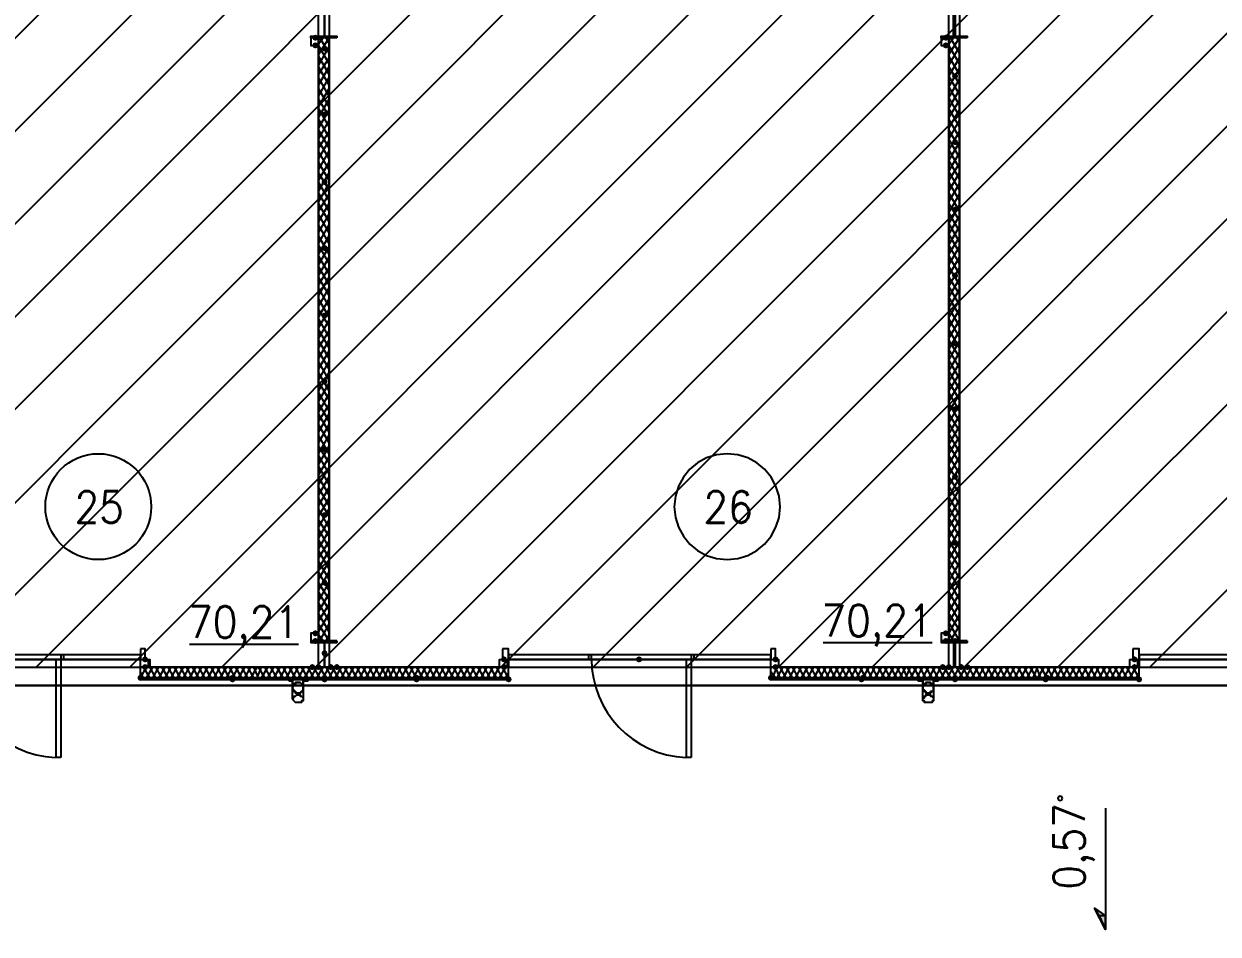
# Model space of a CAD drawing. Header units: millimetres. Extents: x 0 to 420, y 0 to 297.
# Drawn here: x 178.9 to 211.86, y 111.09 to 136.19 of the extents above; entities that cross this region are included whole.
import ezdxf

# ---------------------------------------------------------------- set-up
doc = ezdxf.new("R2010")
doc.units = ezdxf.units.MM
doc.layers.get('0').update_dxf_attribs({"linetype": 'CONTINUOUS'})
doc.styles.get("Standard").update_dxf_attribs({"font": 'STANDARD'})

msp = doc.modelspace()

# ---------------------------------------------------------------- hatches: boundary and pattern name
at = {"true_color": 0x000007}
for points in [[(187.028667, 135.805333), (187.003796, 135.745537), (186.944, 135.720667), (186.884204, 135.745537), (186.859333, 135.805333), (186.884204, 135.865129), (186.944, 135.89), (187.003796, 135.865129)], [(204.427667, 135.805333), (204.402796, 135.745537), (204.343, 135.720667), (204.283204, 135.745537), (204.258333, 135.805333), (204.283204, 135.865129), (204.343, 135.89), (204.402796, 135.865129)], [(187.028667, 135.593667), (187.003796, 135.533871), (186.944, 135.509), (186.884204, 135.533871), (186.859333, 135.593667), (186.884204, 135.653462), (186.944, 135.678333), (187.003796, 135.653463)], [(187.282667, 135.509), (187.257796, 135.449204), (187.198, 135.424333), (187.138204, 135.449204), (187.113333, 135.509), (187.138204, 135.568796), (187.198, 135.593667), (187.257796, 135.568796)], [(204.427667, 135.593667), (204.402796, 135.533871), (204.343, 135.509), (204.283204, 135.533871), (204.258333, 135.593667), (204.283204, 135.653462), (204.343, 135.678333), (204.402796, 135.653463)], [(204.681667, 134.747), (204.656796, 134.687204), (204.597, 134.662333), (204.537204, 134.687204), (204.512333, 134.747), (204.537204, 134.806796), (204.597, 134.831667), (204.656796, 134.806796)], [(187.282667, 133.688667), (187.257796, 133.628871), (187.198, 133.604), (187.138204, 133.628871), (187.113333, 133.688667), (187.138204, 133.748462), (187.198, 133.773333), (187.257796, 133.748463)], [(204.681667, 132.926667), (204.656796, 132.866871), (204.597, 132.842), (204.537204, 132.866871), (204.512333, 132.926667), (204.537204, 132.986462), (204.597, 133.011333), (204.656796, 132.986463)], [(187.282667, 131.826), (187.257796, 131.766204), (187.198, 131.741333), (187.138204, 131.766204), (187.113333, 131.826), (187.138204, 131.885796), (187.198, 131.910667), (187.257796, 131.885796)], [(204.681667, 131.064), (204.656796, 131.004204), (204.597, 130.979333), (204.537204, 131.004204), (204.512333, 131.064), (204.537204, 131.123796), (204.597, 131.148667), (204.656796, 131.123796)], [(187.282667, 130.005667), (187.257796, 129.945871), (187.198, 129.921), (187.138204, 129.945871), (187.113333, 130.005667), (187.138204, 130.065462), (187.198, 130.090333), (187.257796, 130.065463)], [(204.681667, 129.243667), (204.656796, 129.183871), (204.597, 129.159), (204.537204, 129.183871), (204.512333, 129.243667), (204.537204, 129.303462), (204.597, 129.328333), (204.656796, 129.303463)], [(187.282667, 128.143), (187.257796, 128.083204), (187.198, 128.058333), (187.138204, 128.083204), (187.113333, 128.143), (187.138204, 128.202796), (187.198, 128.227667), (187.257796, 128.202796)], [(204.681667, 127.381), (204.656796, 127.321204), (204.597, 127.296333), (204.537204, 127.321204), (204.512333, 127.381), (204.537204, 127.440796), (204.597, 127.465667), (204.656796, 127.440796)], [(187.282667, 126.322667), (187.257796, 126.262871), (187.198, 126.238), (187.138204, 126.262871), (187.113333, 126.322667), (187.138204, 126.382462), (187.198, 126.407333), (187.257796, 126.382463)], [(204.681667, 125.560667), (204.656796, 125.500871), (204.597, 125.476), (204.537204, 125.500871), (204.512333, 125.560667), (204.537204, 125.620462), (204.597, 125.645333), (204.656796, 125.620463)], [(187.282667, 124.46), (187.257796, 124.400204), (187.198, 124.375333), (187.138204, 124.400204), (187.113333, 124.46), (187.138204, 124.519796), (187.198, 124.544667), (187.257796, 124.519796)], [(204.681667, 123.698), (204.656796, 123.638204), (204.597, 123.613333), (204.537204, 123.638204), (204.512333, 123.698), (204.537204, 123.757796), (204.597, 123.782667), (204.656796, 123.757796)], [(187.282667, 122.639667), (187.257796, 122.579871), (187.198, 122.555), (187.138204, 122.579871), (187.113333, 122.639667), (187.138204, 122.699462), (187.198, 122.724333), (187.257796, 122.699463)], [(204.681667, 121.877667), (204.656796, 121.817871), (204.597, 121.793), (204.537204, 121.817871), (204.512333, 121.877667), (204.537204, 121.937462), (204.597, 121.962333), (204.656796, 121.937463)], [(187.282667, 120.777), (187.257796, 120.717204), (187.198, 120.692333), (187.138204, 120.717204), (187.113333, 120.777), (187.138204, 120.836796), (187.198, 120.861667), (187.257796, 120.836796)], [(187.028667, 119.38), (187.003796, 119.320204), (186.944, 119.295333), (186.884204, 119.320204), (186.859333, 119.38), (186.884204, 119.439796), (186.944, 119.464667), (187.003796, 119.439796)], [(204.427667, 119.38), (204.402796, 119.320204), (204.343, 119.295333), (204.283204, 119.320204), (204.258333, 119.38), (204.283204, 119.439796), (204.343, 119.464667), (204.402796, 119.439796)], [(187.028667, 119.168333), (187.003796, 119.108538), (186.944, 119.083667), (186.884204, 119.108538), (186.859333, 119.168333), (186.884204, 119.228129), (186.944, 119.253), (187.003796, 119.228129)], [(204.427667, 119.168333), (204.402796, 119.108538), (204.343, 119.083667), (204.283204, 119.108538), (204.258333, 119.168333), (204.283204, 119.228129), (204.343, 119.253), (204.402796, 119.228129)], [(204.681667, 119.168333), (204.656796, 119.108538), (204.597, 119.083667), (204.537204, 119.108538), (204.512333, 119.168333), (204.537204, 119.228129), (204.597, 119.253), (204.656796, 119.228129)], [(182.329667, 118.660333), (182.304796, 118.600538), (182.245, 118.575667), (182.185204, 118.600538), (182.160333, 118.660333), (182.185204, 118.720129), (182.245, 118.745), (182.304796, 118.720129)], [(187.282667, 118.829667), (187.257796, 118.769871), (187.198, 118.745), (187.138204, 118.769871), (187.113333, 118.829667), (187.138204, 118.889462), (187.198, 118.914333), (187.257796, 118.889463)], [(192.235667, 118.660333), (192.210796, 118.600538), (192.151, 118.575667), (192.091204, 118.600538), (192.066333, 118.660333), (192.091204, 118.720129), (192.151, 118.745), (192.210796, 118.720129)], [(195.961, 118.660333), (195.936129, 118.600538), (195.876333, 118.575667), (195.816538, 118.600538), (195.791667, 118.660333), (195.816537, 118.720129), (195.876333, 118.745), (195.936129, 118.720129)], [(195.961, 118.660333), (195.936129, 118.600538), (195.876333, 118.575667), (195.816538, 118.600538), (195.791667, 118.660333), (195.816537, 118.720129), (195.876333, 118.745), (195.936129, 118.720129)], [(199.728667, 118.660333), (199.703796, 118.600538), (199.644, 118.575667), (199.584204, 118.600538), (199.559333, 118.660333), (199.584204, 118.720129), (199.644, 118.745), (199.703796, 118.720129)], [(209.634667, 118.660333), (209.609796, 118.600538), (209.55, 118.575667), (209.490204, 118.600538), (209.465333, 118.660333), (209.490204, 118.720129), (209.55, 118.745), (209.609796, 118.720129)], [(182.329667, 118.448667), (182.304796, 118.388871), (182.245, 118.364), (182.185204, 118.388871), (182.160333, 118.448667), (182.185204, 118.508462), (182.245, 118.533333), (182.304796, 118.508463)], [(186.944, 118.448667), (186.919129, 118.388871), (186.859333, 118.364), (186.799538, 118.388871), (186.774667, 118.448667), (186.799537, 118.508462), (186.859333, 118.533333), (186.919129, 118.508463)], [(187.113333, 118.448667), (187.088462, 118.388871), (187.028667, 118.364), (186.968871, 118.388871), (186.944, 118.448667), (186.968871, 118.508462), (187.028667, 118.533333), (187.088462, 118.508463)], [(187.452, 118.448667), (187.427129, 118.388871), (187.367333, 118.364), (187.307538, 118.388871), (187.282667, 118.448667), (187.307537, 118.508462), (187.367333, 118.533333), (187.427129, 118.508463)], [(187.621333, 118.448667), (187.596462, 118.388871), (187.536667, 118.364), (187.476871, 118.388871), (187.452, 118.448667), (187.476871, 118.508462), (187.536667, 118.533333), (187.596462, 118.508463)], [(192.235667, 118.448667), (192.210796, 118.388871), (192.151, 118.364), (192.091204, 118.388871), (192.066333, 118.448667), (192.091204, 118.508462), (192.151, 118.533333), (192.210796, 118.508463)], [(199.728667, 118.448667), (199.703796, 118.388871), (199.644, 118.364), (199.584204, 118.388871), (199.559333, 118.448667), (199.584204, 118.508462), (199.644, 118.533333), (199.703796, 118.508463)], [(204.343, 118.448667), (204.318129, 118.388871), (204.258333, 118.364), (204.198537, 118.388871), (204.173667, 118.448667), (204.198537, 118.508462), (204.258333, 118.533333), (204.318129, 118.508463)], [(204.512333, 118.448667), (204.487462, 118.388871), (204.427667, 118.364), (204.367871, 118.388871), (204.343, 118.448667), (204.367871, 118.508462), (204.427667, 118.533333), (204.487462, 118.508463)], [(204.851, 118.448667), (204.826129, 118.388871), (204.766333, 118.364), (204.706538, 118.388871), (204.681667, 118.448667), (204.706537, 118.508462), (204.766333, 118.533333), (204.826129, 118.508463)], [(205.020333, 118.448667), (204.995462, 118.388871), (204.935667, 118.364), (204.875871, 118.388871), (204.851, 118.448667), (204.875871, 118.508462), (204.935667, 118.533333), (204.995462, 118.508463)], [(209.634667, 118.448667), (209.609796, 118.388871), (209.55, 118.364), (209.490204, 118.388871), (209.465333, 118.448667), (209.490204, 118.508462), (209.55, 118.533333), (209.609796, 118.508463)]]:
    msp.add_hatch(color=0, dxfattribs=at).paths.add_polyline_path(points, flags=0)
at = {"true_color": 0x0000fe}
for points in [[(182.202667, 118.152333), (182.177796, 118.092537), (182.118, 118.067667), (182.058204, 118.092537), (182.033333, 118.152333), (182.058204, 118.212129), (182.118, 118.237), (182.177796, 118.212129)], [(184.742667, 118.152333), (184.717796, 118.092537), (184.658, 118.067667), (184.598204, 118.092537), (184.573333, 118.152333), (184.598204, 118.212129), (184.658, 118.237), (184.717796, 118.212129)], [(184.742667, 118.11), (184.717796, 118.050204), (184.658, 118.025333), (184.598204, 118.050204), (184.573333, 118.11), (184.598204, 118.169796), (184.658, 118.194667), (184.717796, 118.169796)], [(187.282667, 118.152333), (187.257796, 118.092537), (187.198, 118.067667), (187.138204, 118.092537), (187.113333, 118.152333), (187.138204, 118.212129), (187.198, 118.237), (187.257796, 118.212129)], [(187.282667, 118.152333), (187.257796, 118.092537), (187.198, 118.067667), (187.138204, 118.092537), (187.113333, 118.152333), (187.138204, 118.212129), (187.198, 118.237), (187.257796, 118.212129)], [(187.282667, 118.11), (187.257796, 118.050204), (187.198, 118.025333), (187.138204, 118.050204), (187.113333, 118.11), (187.138204, 118.169796), (187.198, 118.194667), (187.257796, 118.169796)], [(187.282667, 118.11), (187.257796, 118.050204), (187.198, 118.025333), (187.138204, 118.050204), (187.113333, 118.11), (187.138204, 118.169796), (187.198, 118.194667), (187.257796, 118.169796)], [(189.822667, 118.152333), (189.797796, 118.092537), (189.738, 118.067667), (189.678204, 118.092537), (189.653333, 118.152333), (189.678204, 118.212129), (189.738, 118.237), (189.797796, 118.212129)], [(189.822667, 118.11), (189.797796, 118.050204), (189.738, 118.025333), (189.678204, 118.050204), (189.653333, 118.11), (189.678204, 118.169796), (189.738, 118.194667), (189.797796, 118.169796)], [(192.362667, 118.11), (192.337796, 118.050204), (192.278, 118.025333), (192.218204, 118.050204), (192.193333, 118.11), (192.218204, 118.169796), (192.278, 118.194667), (192.337796, 118.169796)], [(199.601667, 118.152333), (199.576796, 118.092537), (199.517, 118.067667), (199.457204, 118.092537), (199.432333, 118.152333), (199.457204, 118.212129), (199.517, 118.237), (199.576796, 118.212129)], [(202.099333, 118.11), (202.074462, 118.050204), (202.014667, 118.025333), (201.954871, 118.050204), (201.93, 118.11), (201.954871, 118.169796), (202.014667, 118.194667), (202.074462, 118.169796)], [(202.141667, 118.152333), (202.116796, 118.092537), (202.057, 118.067667), (201.997204, 118.092537), (201.972333, 118.152333), (201.997204, 118.212129), (202.057, 118.237), (202.116796, 118.212129)], [(204.681667, 118.152333), (204.656796, 118.092537), (204.597, 118.067667), (204.537204, 118.092537), (204.512333, 118.152333), (204.537204, 118.212129), (204.597, 118.237), (204.656796, 118.212129)], [(204.681667, 118.152333), (204.656796, 118.092537), (204.597, 118.067667), (204.537204, 118.092537), (204.512333, 118.152333), (204.537204, 118.212129), (204.597, 118.237), (204.656796, 118.212129)], [(204.681667, 118.11), (204.656796, 118.050204), (204.597, 118.025333), (204.537204, 118.050204), (204.512333, 118.11), (204.537204, 118.169796), (204.597, 118.194667), (204.656796, 118.169796)], [(204.681667, 118.11), (204.656796, 118.050204), (204.597, 118.025333), (204.537204, 118.050204), (204.512333, 118.11), (204.537204, 118.169796), (204.597, 118.194667), (204.656796, 118.169796)], [(207.179333, 118.11), (207.154462, 118.050204), (207.094667, 118.025333), (207.034871, 118.050204), (207.01, 118.11), (207.034871, 118.169796), (207.094667, 118.194667), (207.154462, 118.169796)], [(207.221667, 118.152333), (207.196796, 118.092537), (207.137, 118.067667), (207.077204, 118.092537), (207.052333, 118.152333), (207.077204, 118.212129), (207.137, 118.237), (207.196796, 118.212129)], [(209.761667, 118.11), (209.736796, 118.050204), (209.677, 118.025333), (209.617204, 118.050204), (209.592333, 118.11), (209.617204, 118.169796), (209.677, 118.194667), (209.736796, 118.169796)]]:
    msp.add_hatch(color=0, dxfattribs=at).paths.add_polyline_path(points, flags=0)
at = {"true_color": 0x000007}
h = msp.add_hatch(color=0, dxfattribs=at)
h.paths.add_polyline_path([(187.198, 118.152333), (182.118, 118.152333), (187.198, 118.11)], flags=0)
h.paths.add_polyline_path([(182.118, 118.152333), (187.198, 118.11), (182.118, 118.11)], flags=0)
h = msp.add_hatch(color=0, dxfattribs=at)
h.paths.add_polyline_path([(192.278, 118.152333), (187.198, 118.152333), (192.278, 118.11)], flags=0)
h.paths.add_polyline_path([(187.198, 118.152333), (192.278, 118.11), (187.198, 118.11)], flags=0)
h = msp.add_hatch(color=0, dxfattribs=at)
h.paths.add_polyline_path([(204.597, 118.152333), (199.517, 118.152333), (204.597, 118.11)], flags=0)
h.paths.add_polyline_path([(199.517, 118.152333), (204.597, 118.11), (199.517, 118.11)], flags=0)
h = msp.add_hatch(color=0, dxfattribs=at)
h.paths.add_polyline_path([(209.677, 118.152333), (204.597, 118.152333), (209.677, 118.11)], flags=0)
h.paths.add_polyline_path([(204.597, 118.152333), (209.677, 118.11), (204.597, 118.11)], flags=0)
h = msp.add_hatch(color=0, dxfattribs=at)
h.paths.add_polyline_path([(208.449333, 111.802333), (208.745667, 111.590667), (208.576333, 111.590667)], flags=0)
h.paths.add_polyline_path([(208.745667, 111.590667), (208.576333, 111.590667), (208.745667, 111.209667)], flags=0)

# ---------------------------------------------------------------- linework, layer by layer
at = {"color": 0, "true_color": 0x000007}
for points in [[(105.156, 117.940667), (390.990667, 117.940667), (390.990667, 235.627333), (105.156, 235.627333)], [(169.926, 118.448667), (187.028667, 118.448667), (187.028667, 152.908), (183.345667, 152.908), (170.18, 152.908), (169.926, 152.908)], [(187.325, 118.448667), (204.427667, 118.448667), (204.427667, 152.908), (200.744667, 152.908), (187.579, 152.908), (187.325, 152.908)], [(221.826667, 118.448667), (221.826667, 152.908), (218.143667, 152.908), (204.978, 152.908), (204.724, 152.908), (204.724, 118.448667)], [(187.536667, 135.805333), (186.817, 135.805333), (186.817, 135.847667), (187.198, 135.847667), (187.198, 136.525), (186.817, 136.525), (186.817, 136.567333), (187.536667, 136.567333), (187.536667, 136.525), (187.198, 136.525), (187.198, 135.847667), (187.536667, 135.847667)], [(204.935667, 135.805333), (204.216, 135.805333), (204.216, 135.847667), (204.554667, 135.847667), (204.554667, 136.525), (204.216, 136.525), (204.216, 136.567333), (204.935667, 136.567333), (204.935667, 136.525), (204.597, 136.525), (204.597, 135.847667), (204.935667, 135.847667)], [(187.028667, 135.805333), (186.817, 135.805333), (186.817, 135.593667), (187.028667, 135.593667), (187.028667, 135.805333), (186.817, 135.805333), (186.817, 135.593667), (187.028667, 135.593667)], [(187.028667, 135.805333), (187.028667, 119.168333), (187.325, 119.168333), (187.325, 135.805333)], [(204.427667, 135.805333), (204.216, 135.805333), (204.216, 135.593667), (204.427667, 135.593667), (204.427667, 135.805333), (204.216, 135.805333), (204.216, 135.593667), (204.427667, 135.593667)], [(204.427667, 135.805333), (204.427667, 119.168333), (204.724, 119.168333), (204.724, 135.805333)], [(187.028667, 119.38), (186.817, 119.38), (186.817, 119.168333), (187.028667, 119.168333), (187.028667, 119.38), (186.817, 119.38), (186.817, 119.168333), (187.028667, 119.168333)], [(204.427667, 119.38), (204.216, 119.38), (204.216, 119.168333), (204.427667, 119.168333), (204.427667, 119.38), (204.216, 119.38), (204.216, 119.168333), (204.427667, 119.168333)], [(187.536667, 119.168333), (186.817, 119.168333), (186.817, 119.126), (187.198, 119.126), (187.198, 118.448667), (186.817, 118.448667), (187.536667, 118.448667), (187.198, 118.448667), (187.198, 119.126), (187.536667, 119.126)], [(204.935667, 119.168333), (204.216, 119.168333), (204.216, 119.126), (204.554667, 119.126), (204.554667, 118.448667), (204.216, 118.448667), (204.935667, 118.448667), (204.597, 118.448667), (204.597, 119.126), (204.935667, 119.126)], [(174.879, 118.660333), (182.118, 118.660333), (182.118, 118.787333), (174.879, 118.787333)], [(179.916667, 115.951), (179.789667, 115.951), (179.789667, 118.660333), (179.916667, 118.660333)], [(179.916667, 118.660333), (180.001333, 118.660333), (180.001333, 118.787333), (179.916667, 118.787333)], [(182.118, 118.956667), (182.118, 118.660333), (182.245, 118.660333), (182.245, 118.956667)], [(182.118, 118.660333), (182.329667, 118.660333), (182.329667, 118.448667), (182.118, 118.448667), (182.118, 118.660333), (182.372, 118.660333), (182.372, 118.448667), (182.118, 118.448667)], [(192.024, 118.660333), (192.235667, 118.660333), (192.235667, 118.448667), (192.024, 118.448667), (192.024, 118.660333), (192.278, 118.660333), (192.278, 118.448667), (192.024, 118.448667)], [(192.108667, 118.956667), (192.108667, 118.660333), (192.278, 118.660333), (192.278, 118.956667)], [(192.278, 118.660333), (199.517, 118.660333), (199.517, 118.787333), (192.278, 118.787333)], [(194.479333, 118.660333), (194.564, 118.660333), (194.564, 118.787333), (194.479333, 118.787333)], [(197.315667, 115.951), (197.188667, 115.951), (197.188667, 118.660333), (197.315667, 118.660333)], [(197.315667, 118.660333), (197.400333, 118.660333), (197.400333, 118.787333), (197.315667, 118.787333)], [(199.517, 118.956667), (199.517, 118.660333), (199.644, 118.660333), (199.644, 118.956667)], [(199.517, 118.660333), (199.728667, 118.660333), (199.728667, 118.448667), (199.517, 118.448667), (199.517, 118.660333), (199.728667, 118.660333), (199.728667, 118.448667), (199.517, 118.448667)], [(209.423, 118.660333), (209.634667, 118.660333), (209.634667, 118.448667), (209.423, 118.448667), (209.423, 118.660333), (209.677, 118.660333), (209.677, 118.448667), (209.423, 118.448667)], [(209.507667, 118.956667), (209.507667, 118.660333), (209.677, 118.660333), (209.677, 118.956667)], [(209.677, 118.660333), (216.916, 118.660333), (216.916, 118.787333), (209.677, 118.787333)], [(187.198, 118.152333), (182.118, 118.152333), (187.198, 118.11)], [(182.118, 118.152333), (187.198, 118.11), (182.118, 118.11)], [(182.118, 118.11), (187.198, 118.11), (187.198, 118.152333), (182.118, 118.152333)], [(182.118, 118.11), (187.198, 118.11), (187.198, 118.152333), (182.118, 118.152333)], [(186.732333, 118.11), (186.732333, 118.067667), (186.605333, 118.067667), (186.605333, 117.856), (186.605333, 117.813667), (186.605333, 117.771333), (186.563, 117.771333), (186.520667, 117.729), (186.478333, 117.729), (186.436, 117.729), (186.393667, 117.729), (186.393667, 117.771333), (186.351333, 117.771333), (186.351333, 117.813667), (186.309, 117.813667), (186.309, 117.856), (186.309, 118.067667), (186.224333, 118.067667), (186.224333, 118.11), (186.309, 118.11), (186.309, 117.856), (186.351333, 117.813667), (186.351333, 117.771333), (186.393667, 117.771333), (186.393667, 117.729), (186.436, 117.729), (186.478333, 117.729), (186.520667, 117.729), (186.563, 117.771333), (186.605333, 117.813667), (186.605333, 117.856), (186.605333, 118.11), (186.732333, 118.11), (186.732333, 118.067667), (186.605333, 118.067667), (186.605333, 117.856), (186.605333, 117.813667), (186.605333, 117.771333), (186.563, 117.771333), (186.520667, 117.729), (186.478333, 117.729), (186.436, 117.729), (186.393667, 117.729), (186.393667, 117.771333), (186.351333, 117.771333), (186.351333, 117.813667), (186.309, 117.813667), (186.309, 117.856), (186.309, 118.067667), (186.224333, 118.067667), (186.224333, 118.11), (186.309, 118.11), (186.309, 117.856), (186.351333, 117.813667), (186.351333, 117.771333), (186.393667, 117.771333), (186.393667, 117.729), (186.436, 117.729), (186.478333, 117.729), (186.520667, 117.729), (186.563, 117.771333), (186.605333, 117.813667), (186.605333, 117.856), (186.605333, 118.11), (186.732333, 118.11), (186.605333, 118.11), (186.605333, 117.856), (186.605333, 117.813667), (186.563, 117.771333), (186.520667, 117.729), (186.478333, 117.729), (186.436, 117.729), (186.393667, 117.729), (186.393667, 117.771333), (186.351333, 117.771333), (186.351333, 117.813667), (186.309, 117.856), (186.309, 118.11), (186.224333, 118.11), (186.224333, 118.067667), (186.309, 118.067667), (186.309, 117.856), (186.309, 117.813667), (186.351333, 117.813667), (186.351333, 117.771333), (186.393667, 117.771333), (186.393667, 117.729), (186.436, 117.729), (186.478333, 117.729), (186.520667, 117.729), (186.563, 117.771333), (186.605333, 117.771333), (186.605333, 117.813667), (186.605333, 117.856), (186.605333, 118.067667), (186.732333, 118.067667)], [(186.605333, 117.856), (186.605333, 117.898333), (186.605333, 117.940667), (186.563, 117.983), (186.520667, 118.025333), (186.478333, 118.025333), (186.436, 118.025333), (186.393667, 118.025333), (186.393667, 117.983), (186.351333, 117.983), (186.351333, 117.940667), (186.309, 117.898333), (186.309, 117.856), (186.351333, 117.813667), (186.351333, 117.771333), (186.393667, 117.771333), (186.393667, 117.729), (186.436, 117.729), (186.478333, 117.729), (186.520667, 117.729), (186.563, 117.771333), (186.605333, 117.813667), (186.605333, 117.856), (186.605333, 117.813667), (186.563, 117.771333), (186.520667, 117.729), (186.478333, 117.729), (186.436, 117.729), (186.393667, 117.729), (186.393667, 117.771333), (186.351333, 117.771333), (186.351333, 117.813667), (186.309, 117.856), (186.309, 117.898333), (186.351333, 117.940667), (186.351333, 117.983), (186.393667, 117.983), (186.393667, 118.025333), (186.436, 118.025333), (186.478333, 118.025333), (186.520667, 118.025333), (186.563, 117.983), (186.605333, 117.940667), (186.605333, 117.898333)], [(186.309, 117.856), (186.309, 117.898333), (186.351333, 117.940667), (186.351333, 117.983), (186.393667, 117.983), (186.393667, 118.025333), (186.436, 118.025333), (186.478333, 118.025333), (186.520667, 118.025333), (186.563, 117.983), (186.605333, 117.940667), (186.605333, 117.898333), (186.605333, 117.856), (186.605333, 117.813667), (186.563, 117.771333), (186.520667, 117.729), (186.478333, 117.729), (186.436, 117.729), (186.393667, 117.729), (186.393667, 117.771333), (186.351333, 117.771333), (186.351333, 117.813667)], [(192.278, 118.152333), (187.198, 118.152333), (192.278, 118.11)], [(187.198, 118.152333), (192.278, 118.11), (187.198, 118.11)], [(192.278, 118.152333), (187.198, 118.152333), (187.198, 118.11), (192.278, 118.11)], [(192.278, 118.152333), (187.198, 118.152333), (187.198, 118.11), (192.278, 118.11)], [(204.597, 118.152333), (199.517, 118.152333), (204.597, 118.11)], [(199.517, 118.152333), (204.597, 118.11), (199.517, 118.11)], [(199.517, 118.11), (204.597, 118.11), (204.597, 118.152333), (199.517, 118.152333)], [(199.517, 118.11), (204.597, 118.11), (204.597, 118.152333), (199.517, 118.152333)], [(204.131333, 118.11), (204.131333, 118.067667), (204.004333, 118.067667), (204.004333, 117.856), (204.004333, 117.813667), (203.962, 117.771333), (203.919667, 117.729), (203.877333, 117.729), (203.835, 117.729), (203.792667, 117.729), (203.792667, 117.771333), (203.750333, 117.771333), (203.708, 117.813667), (203.708, 117.856), (203.708, 118.067667), (203.581, 118.067667), (203.581, 118.11), (203.708, 118.11), (203.708, 117.856), (203.708, 117.813667), (203.750333, 117.813667), (203.750333, 117.771333), (203.792667, 117.771333), (203.792667, 117.729), (203.835, 117.729), (203.877333, 117.729), (203.919667, 117.729), (203.919667, 117.771333), (203.962, 117.771333), (204.004333, 117.813667), (204.004333, 117.856), (204.004333, 118.11), (204.131333, 118.11), (204.131333, 118.067667), (204.004333, 118.067667), (204.004333, 117.856), (204.004333, 117.813667), (203.962, 117.771333), (203.919667, 117.729), (203.877333, 117.729), (203.835, 117.729), (203.792667, 117.729), (203.792667, 117.771333), (203.750333, 117.771333), (203.708, 117.813667), (203.708, 117.856), (203.708, 118.067667), (203.581, 118.067667), (203.581, 118.11), (203.708, 118.11), (203.708, 117.856), (203.708, 117.813667), (203.750333, 117.813667), (203.750333, 117.771333), (203.792667, 117.771333), (203.792667, 117.729), (203.835, 117.729), (203.877333, 117.729), (203.919667, 117.729), (203.919667, 117.771333), (203.962, 117.771333), (204.004333, 117.813667), (204.004333, 117.856), (204.004333, 118.11), (204.131333, 118.11), (204.004333, 118.11), (204.004333, 117.856), (204.004333, 117.813667), (203.962, 117.771333), (203.919667, 117.771333), (203.919667, 117.729), (203.877333, 117.729), (203.835, 117.729), (203.792667, 117.729), (203.792667, 117.771333), (203.750333, 117.771333), (203.750333, 117.813667), (203.708, 117.813667), (203.708, 117.856), (203.708, 118.11), (203.581, 118.11), (203.581, 118.067667), (203.708, 118.067667), (203.708, 117.856), (203.708, 117.813667), (203.750333, 117.771333), (203.792667, 117.771333), (203.792667, 117.729), (203.835, 117.729), (203.877333, 117.729), (203.919667, 117.729), (203.962, 117.771333), (204.004333, 117.813667), (204.004333, 117.856), (204.004333, 118.067667), (204.131333, 118.067667)], [(204.004333, 117.856), (204.004333, 117.898333), (204.004333, 117.940667), (203.962, 117.983), (203.919667, 117.983), (203.919667, 118.025333), (203.877333, 118.025333), (203.835, 118.025333), (203.792667, 118.025333), (203.792667, 117.983), (203.750333, 117.983), (203.750333, 117.940667), (203.708, 117.940667), (203.708, 117.898333), (203.708, 117.856), (203.708, 117.813667), (203.750333, 117.813667), (203.750333, 117.771333), (203.792667, 117.771333), (203.792667, 117.729), (203.835, 117.729), (203.877333, 117.729), (203.919667, 117.729), (203.919667, 117.771333), (203.962, 117.771333), (204.004333, 117.813667), (204.004333, 117.856), (204.004333, 117.813667), (203.962, 117.771333), (203.919667, 117.771333), (203.919667, 117.729), (203.877333, 117.729), (203.835, 117.729), (203.792667, 117.729), (203.792667, 117.771333), (203.750333, 117.771333), (203.750333, 117.813667), (203.708, 117.813667), (203.708, 117.856), (203.708, 117.898333), (203.708, 117.940667), (203.750333, 117.940667), (203.750333, 117.983), (203.792667, 117.983), (203.792667, 118.025333), (203.835, 118.025333), (203.877333, 118.025333), (203.919667, 118.025333), (203.919667, 117.983), (203.962, 117.983), (204.004333, 117.940667), (204.004333, 117.898333)], [(203.708, 117.856), (203.708, 117.898333), (203.708, 117.940667), (203.750333, 117.940667), (203.750333, 117.983), (203.792667, 117.983), (203.792667, 118.025333), (203.835, 118.025333), (203.877333, 118.025333), (203.919667, 118.025333), (203.919667, 117.983), (203.962, 117.983), (204.004333, 117.940667), (204.004333, 117.898333), (204.004333, 117.856), (204.004333, 117.813667), (203.962, 117.771333), (203.919667, 117.771333), (203.919667, 117.729), (203.877333, 117.729), (203.835, 117.729), (203.792667, 117.729), (203.792667, 117.771333), (203.750333, 117.771333), (203.750333, 117.813667), (203.708, 117.813667)], [(209.677, 118.152333), (204.597, 118.152333), (209.677, 118.11)], [(204.597, 118.152333), (209.677, 118.11), (204.597, 118.11)], [(209.677, 118.152333), (204.597, 118.152333), (204.597, 118.11), (209.677, 118.11)], [(209.677, 118.152333), (204.597, 118.152333), (204.597, 118.11), (209.677, 118.11)], [(117.263333, 109.304667), (378.883333, 109.304667), (378.883333, 117.940667), (117.263333, 117.940667)], [(186.605333, 117.559667), (186.605333, 117.517333), (186.563, 117.517333), (186.563, 117.475), (186.520667, 117.475), (186.478333, 117.475), (186.436, 117.475), (186.393667, 117.475), (186.351333, 117.517333), (186.309, 117.559667), (186.309, 117.602), (186.351333, 117.602), (186.351333, 117.644333), (186.393667, 117.644333), (186.436, 117.686667), (186.478333, 117.686667), (186.520667, 117.686667), (186.520667, 117.644333), (186.563, 117.644333), (186.605333, 117.602)], [(204.004333, 117.559667), (204.004333, 117.517333), (203.962, 117.517333), (203.962, 117.475), (203.919667, 117.475), (203.877333, 117.475), (203.835, 117.475), (203.792667, 117.475), (203.750333, 117.475), (203.750333, 117.517333), (203.708, 117.517333), (203.708, 117.559667), (203.708, 117.602), (203.750333, 117.602), (203.750333, 117.644333), (203.792667, 117.644333), (203.792667, 117.686667), (203.835, 117.686667), (203.877333, 117.686667), (203.919667, 117.686667), (203.919667, 117.644333), (203.962, 117.644333), (204.004333, 117.602)], [(207.560333, 114.829167), (207.541728, 114.874061), (207.496833, 114.892667), (207.451939, 114.874061), (207.433333, 114.829167), (207.451939, 114.784272), (207.496833, 114.765667), (207.541728, 114.784272)], [(208.449333, 111.802333), (208.745667, 111.590667), (208.576333, 111.590667)], [(208.745667, 111.590667), (208.576333, 111.590667), (208.745667, 111.209667)]]:
    msp.add_lwpolyline(points, close=True, dxfattribs=at)
at = {"color": 0, "true_color": 0x000001}
for points in [[(161.290001, 118.448666), (207.264001, 164.380333)], [(163.872334, 118.448666), (209.804001, 164.380333)], [(166.412334, 118.448666), (212.386334, 164.380333)], [(168.994668, 118.448666), (214.926334, 164.380333)], [(171.534668, 118.448666), (217.508667, 164.380333)], [(174.117001, 118.448666), (220.048667, 164.380333)], [(176.657001, 118.448666), (222.631001, 164.380333)], [(179.239334, 118.448666), (225.171001, 164.380333)], [(181.821668, 118.448666), (227.753334, 164.380333)], [(184.361668, 118.448666), (230.293334, 164.380333)], [(186.944001, 118.448666), (232.875667, 164.380333)], [(189.484001, 118.448666), (235.415667, 164.380333)], [(192.066334, 118.448666), (237.998001, 164.380333)], [(194.606334, 118.448666), (239.733667, 163.533666)], [(197.188668, 118.448666), (239.733667, 160.993666)], [(199.728668, 118.448666), (239.733667, 158.411333)], [(202.311001, 118.448666), (239.733667, 155.871333)], [(204.851001, 118.448666), (239.733667, 153.288999)], [(207.433334, 118.448666), (239.733667, 150.748999)], [(209.973334, 118.448666), (239.733667, 148.166666)]]:
    msp.add_lwpolyline(points, dxfattribs=at)
at = {"color": 0, "true_color": 0x000007}
for points in [[(187.198, 135.805333), (187.198, 136.567333)], [(204.597, 135.805333), (204.597, 136.567333)], [(186.859333, 135.805333), (186.859333, 135.847667)], [(187.028667, 135.805333), (187.028667, 135.847667)], [(187.028667, 135.636), (187.155667, 135.805333)], [(187.028667, 135.339667), (187.325, 135.805333)], [(187.325, 135.382), (187.071, 135.805333)], [(187.325, 135.636), (187.240333, 135.805333)], [(187.367333, 135.805333), (187.367333, 135.847667)], [(187.536667, 135.805333), (187.536667, 135.847667)], [(204.258333, 135.805333), (204.258333, 135.847667)], [(204.427667, 135.805333), (204.427667, 135.847667)], [(204.427667, 135.636), (204.554667, 135.805333)], [(204.427667, 135.339667), (204.724, 135.805333)], [(204.724, 135.382), (204.47, 135.805333)], [(204.724, 135.678333), (204.639333, 135.805333)], [(204.766333, 135.805333), (204.766333, 135.847667)], [(204.935667, 135.805333), (204.935667, 135.847667)], [(187.325, 135.085667), (187.028667, 135.593667)], [(187.028667, 135.043333), (187.325, 135.551333)], [(204.724, 135.085667), (204.427667, 135.593667)], [(204.427667, 135.043333), (204.724, 135.551333)], [(187.325, 134.789333), (187.028667, 135.297333)], [(187.028667, 134.789333), (187.325, 135.255)], [(204.724, 134.789333), (204.427667, 135.297333)], [(204.427667, 134.747), (204.724, 135.255)], [(187.028667, 134.493), (187.325, 135.001)], [(187.325, 134.493), (187.028667, 135.001)], [(204.724, 134.535333), (204.427667, 135.001)], [(204.427667, 134.450667), (204.724, 134.958667)], [(187.028667, 134.196667), (187.325, 134.704667)], [(187.325, 134.196667), (187.028667, 134.704667)], [(204.724, 134.239), (204.427667, 134.747)], [(204.427667, 134.154333), (204.724, 134.662333)], [(187.028667, 133.900333), (187.325, 134.408333)], [(187.325, 133.900333), (187.028667, 134.408333)], [(204.724, 133.942667), (204.427667, 134.450667)], [(204.427667, 133.858), (204.724, 134.366)], [(204.724, 133.646333), (204.427667, 134.154333)], [(187.028667, 133.604), (187.325, 134.112)], [(187.325, 133.646333), (187.028667, 134.112)], [(187.325, 133.35), (187.028667, 133.858)], [(187.028667, 133.307667), (187.325, 133.815667)], [(204.427667, 133.604), (204.724, 134.069667)], [(204.724, 133.35), (204.427667, 133.858)], [(204.427667, 133.307667), (204.724, 133.815667)], [(187.325, 133.053667), (187.028667, 133.561667)], [(187.028667, 133.011333), (187.325, 133.519333)], [(204.724, 133.053667), (204.427667, 133.561667)], [(204.427667, 133.011333), (204.724, 133.519333)], [(187.325, 132.757333), (187.028667, 133.265333)], [(187.028667, 132.757333), (187.325, 133.223)], [(204.724, 132.757333), (204.427667, 133.265333)], [(204.427667, 132.715), (204.724, 133.223)], [(187.028667, 132.461), (187.325, 132.969)], [(187.325, 132.461), (187.028667, 132.969)], [(204.724, 132.503333), (204.427667, 133.011333)], [(204.427667, 132.418667), (204.724, 132.926667)], [(187.028667, 132.164667), (187.325, 132.672667)], [(187.325, 132.164667), (187.028667, 132.672667)], [(204.724, 132.207), (204.427667, 132.715)], [(204.427667, 132.122333), (204.724, 132.630333)], [(187.028667, 131.868333), (187.325, 132.376333)], [(187.325, 131.868333), (187.028667, 132.376333)], [(204.724, 131.910667), (204.427667, 132.418667)], [(204.427667, 131.868333), (204.724, 132.334)], [(187.028667, 131.572), (187.325, 132.08)], [(187.325, 131.614333), (187.028667, 132.08)], [(187.325, 131.318), (187.028667, 131.826)], [(204.724, 131.614333), (204.427667, 132.122333)], [(204.427667, 131.572), (204.724, 132.08)], [(204.724, 131.318), (204.427667, 131.826)], [(187.028667, 131.275667), (187.325, 131.783667)], [(187.325, 131.021667), (187.028667, 131.529667)], [(204.427667, 131.275667), (204.724, 131.783667)], [(204.724, 131.021667), (204.427667, 131.529667)], [(187.028667, 131.021667), (187.325, 131.487333)], [(187.028667, 130.725333), (187.325, 131.233333)], [(187.325, 130.725333), (187.028667, 131.233333)], [(204.427667, 130.979333), (204.724, 131.487333)], [(204.724, 130.767667), (204.427667, 131.233333)], [(204.427667, 130.683), (204.724, 131.191)], [(187.028667, 130.429), (187.325, 130.937)], [(187.325, 130.429), (187.028667, 130.937)], [(204.724, 130.471333), (204.427667, 130.979333)], [(204.427667, 130.386667), (204.724, 130.894667)], [(187.028667, 130.132667), (187.325, 130.640667)], [(187.325, 130.132667), (187.028667, 130.640667)], [(204.724, 130.175), (204.427667, 130.683)], [(204.427667, 130.090333), (204.724, 130.598333)], [(187.028667, 129.836333), (187.325, 130.344333)], [(187.325, 129.836333), (187.028667, 130.344333)], [(204.724, 129.878667), (204.427667, 130.386667)], [(204.427667, 129.836333), (204.724, 130.302)], [(187.325, 129.582333), (187.028667, 130.090333)], [(187.028667, 129.54), (187.325, 130.048)], [(204.724, 129.582333), (204.427667, 130.090333)], [(204.427667, 129.54), (204.724, 130.048)], [(187.325, 129.286), (187.028667, 129.794)], [(187.028667, 129.243667), (187.325, 129.751667)], [(204.724, 129.286), (204.427667, 129.794)], [(204.427667, 129.243667), (204.724, 129.751667)], [(187.325, 128.989667), (187.028667, 129.497667)], [(187.028667, 128.989667), (187.325, 129.455333)], [(187.028667, 128.693333), (187.325, 129.201333)], [(187.325, 128.693333), (187.028667, 129.201333)], [(204.724, 128.989667), (204.427667, 129.497667)], [(204.427667, 128.947333), (204.724, 129.455333)], [(204.724, 128.735667), (204.427667, 129.201333)], [(187.028667, 128.397), (187.325, 128.905)], [(187.325, 128.397), (187.028667, 128.905)], [(204.427667, 128.651), (204.724, 129.159)], [(204.724, 128.439333), (204.427667, 128.947333)], [(204.427667, 128.354667), (204.724, 128.862667)], [(187.028667, 128.100667), (187.325, 128.608667)], [(187.325, 128.100667), (187.028667, 128.608667)], [(204.724, 128.143), (204.427667, 128.651)], [(204.427667, 128.100667), (204.724, 128.566333)], [(187.028667, 127.804333), (187.325, 128.312333)], [(187.325, 127.846667), (187.028667, 128.312333)], [(204.724, 127.846667), (204.427667, 128.354667)], [(204.427667, 127.804333), (204.724, 128.312333)], [(187.325, 127.550333), (187.028667, 128.058333)], [(187.028667, 127.508), (187.325, 128.016)], [(204.724, 127.550333), (204.427667, 128.058333)], [(204.427667, 127.508), (204.724, 128.016)], [(187.325, 127.254), (187.028667, 127.762)], [(187.028667, 127.254), (187.325, 127.719667)], [(204.724, 127.254), (204.427667, 127.762)], [(204.427667, 127.211667), (204.724, 127.719667)], [(187.028667, 126.957667), (187.325, 127.465667)], [(187.325, 126.957667), (187.028667, 127.465667)], [(204.724, 127), (204.427667, 127.465667)], [(204.427667, 126.915333), (204.724, 127.423333)], [(187.028667, 126.661333), (187.325, 127.169333)], [(187.325, 126.661333), (187.028667, 127.169333)], [(204.724, 126.703667), (204.427667, 127.211667)], [(204.427667, 126.619), (204.724, 127.127)], [(204.724, 126.407333), (204.427667, 126.915333)], [(187.028667, 126.365), (187.325, 126.873)], [(187.325, 126.365), (187.028667, 126.873)], [(187.028667, 126.068667), (187.325, 126.576667)], [(187.325, 126.068667), (187.028667, 126.576667)], [(204.427667, 126.322667), (204.724, 126.830667)], [(204.724, 126.111), (204.427667, 126.619)], [(187.325, 125.814667), (187.028667, 126.322667)], [(187.028667, 125.772333), (187.325, 126.280333)], [(204.427667, 126.068667), (204.724, 126.534333)], [(204.724, 125.814667), (204.427667, 126.322667)], [(204.427667, 125.772333), (204.724, 126.280333)], [(187.325, 125.518333), (187.028667, 126.026333)], [(187.028667, 125.476), (187.325, 125.984)], [(204.724, 125.518333), (204.427667, 126.026333)], [(204.427667, 125.476), (204.724, 125.984)], [(187.325, 125.222), (187.028667, 125.73)], [(187.028667, 125.222), (187.325, 125.687667)], [(204.724, 125.222), (204.427667, 125.73)], [(204.427667, 125.179667), (204.724, 125.687667)], [(187.028667, 124.925667), (187.325, 125.433667)], [(187.325, 124.925667), (187.028667, 125.433667)], [(204.724, 124.968), (204.427667, 125.433667)], [(204.427667, 124.883333), (204.724, 125.391333)], [(187.028667, 124.629333), (187.325, 125.137333)], [(187.325, 124.629333), (187.028667, 125.137333)], [(204.724, 124.671667), (204.427667, 125.179667)], [(204.427667, 124.587), (204.724, 125.095)], [(187.028667, 124.333), (187.325, 124.841)], [(187.325, 124.333), (187.028667, 124.841)], [(204.724, 124.375333), (204.427667, 124.883333)], [(204.427667, 124.333), (204.724, 124.798667)], [(204.724, 124.079), (204.427667, 124.587)], [(187.028667, 124.036667), (187.325, 124.544667)], [(187.325, 124.079), (187.028667, 124.544667)], [(187.325, 123.782667), (187.028667, 124.290667)], [(187.028667, 123.740333), (187.325, 124.248333)], [(199.771, 122.8725), (199.741328, 123.166844), (199.656228, 123.440996), (199.521572, 123.689083), (199.343232, 123.905232), (199.127083, 124.083572), (198.878996, 124.218228), (198.604844, 124.303328), (198.3105, 124.333), (198.016156, 124.303328), (197.742004, 124.218228), (197.493917, 124.083572), (197.277768, 123.905232), (197.099428, 123.689083), (196.964772, 123.440996), (196.879672, 123.166844), (196.85, 122.8725)], [(204.427667, 124.036667), (204.724, 124.544667)], [(204.724, 123.782667), (204.427667, 124.290667)], [(204.427667, 123.740333), (204.724, 124.248333)], [(187.325, 123.486333), (187.028667, 123.994333)], [(187.028667, 123.486333), (187.325, 123.952)], [(204.724, 123.486333), (204.427667, 123.994333)], [(204.427667, 123.444), (204.724, 123.952)], [(187.028667, 123.19), (187.325, 123.698)], [(187.325, 123.19), (187.028667, 123.698)], [(204.724, 123.232333), (204.427667, 123.698)], [(204.427667, 123.147667), (204.724, 123.655667)], [(187.028667, 122.893667), (187.325, 123.401667)], [(187.325, 122.893667), (187.028667, 123.401667)], [(204.724, 122.936), (204.427667, 123.444)], [(204.427667, 122.851333), (204.724, 123.359333)], [(187.028667, 122.597333), (187.325, 123.105333)], [(187.325, 122.597333), (187.028667, 123.105333)], [(204.724, 122.639667), (204.427667, 123.147667)], [(204.427667, 122.555), (204.724, 123.063)], [(187.028667, 122.301), (187.325, 122.809)], [(187.325, 122.301), (187.028667, 122.809)], [(196.85, 122.8725), (196.879672, 122.578156), (196.964772, 122.304004), (197.099428, 122.055917), (197.277768, 121.839768), (197.493917, 121.661428), (197.742004, 121.526772), (198.016156, 121.441672), (198.3105, 121.412), (198.604844, 121.441672), (198.878996, 121.526772), (199.127083, 121.661428), (199.343232, 121.839768), (199.521572, 122.055917), (199.656228, 122.304004), (199.741328, 122.578156), (199.771, 122.8725)], [(204.724, 122.343333), (204.427667, 122.851333)], [(204.427667, 122.301), (204.724, 122.766667)], [(187.028667, 122.004667), (187.325, 122.512667)], [(187.325, 122.047), (187.028667, 122.512667)], [(204.724, 122.047), (204.427667, 122.555)], [(204.427667, 122.004667), (204.724, 122.512667)], [(187.325, 121.750667), (187.028667, 122.258667)], [(187.028667, 121.708333), (187.325, 122.216333)], [(187.325, 121.454333), (187.028667, 121.962333)], [(204.724, 121.750667), (204.427667, 122.258667)], [(204.427667, 121.708333), (204.724, 122.216333)], [(204.724, 121.454333), (204.427667, 121.962333)], [(187.028667, 121.454333), (187.325, 121.92)], [(187.028667, 121.158), (187.325, 121.666)], [(187.325, 121.158), (187.028667, 121.666)], [(204.427667, 121.412), (204.724, 121.92)], [(204.724, 121.200333), (204.427667, 121.666)], [(204.427667, 121.115667), (204.724, 121.623667)], [(187.028667, 120.861667), (187.325, 121.369667)], [(187.325, 120.861667), (187.028667, 121.369667)], [(204.724, 120.904), (204.427667, 121.412)], [(204.427667, 120.819333), (204.724, 121.327333)], [(187.028667, 120.565333), (187.325, 121.073333)], [(187.325, 120.565333), (187.028667, 121.073333)], [(204.724, 120.607667), (204.427667, 121.115667)], [(204.427667, 120.565333), (204.724, 121.031)], [(187.028667, 120.269), (187.325, 120.777)], [(187.325, 120.311333), (187.028667, 120.777)], [(204.724, 120.311333), (204.427667, 120.819333)], [(204.427667, 120.269), (204.724, 120.777)], [(187.325, 120.015), (187.028667, 120.523)], [(187.028667, 119.972667), (187.325, 120.480667)], [(204.724, 120.015), (204.427667, 120.523)], [(204.427667, 119.972667), (204.724, 120.480667)], [(187.325, 119.718667), (187.028667, 120.226667)], [(187.028667, 119.718667), (187.325, 120.184333)], [(204.724, 119.718667), (204.427667, 120.226667)], [(204.427667, 119.676333), (204.724, 120.184333)], [(187.028667, 119.422333), (187.325, 119.930333)], [(187.325, 119.422333), (187.028667, 119.930333)], [(187.325, 119.168333), (187.028667, 119.634)], [(187.071, 119.168333), (187.325, 119.634)], [(204.724, 119.464667), (204.427667, 119.930333)], [(204.427667, 119.38), (204.724, 119.888)], [(204.724, 119.168333), (204.427667, 119.676333)], [(187.155667, 119.168333), (187.028667, 119.337667)], [(187.240333, 119.168333), (187.325, 119.337667)], [(204.554667, 119.168333), (204.427667, 119.38)], [(204.47, 119.168333), (204.724, 119.591667)], [(183.472667, 119.083667), (186.478333, 119.083667)], [(186.859333, 119.168333), (186.859333, 119.126)], [(187.028667, 119.168333), (187.028667, 119.126)], [(187.198, 119.168333), (187.198, 118.448667)], [(187.367333, 119.168333), (187.367333, 119.126)], [(187.536667, 119.168333), (187.536667, 119.126)], [(200.956333, 119.126), (203.962, 119.126)], [(204.258333, 119.168333), (204.258333, 119.126)], [(204.427667, 119.168333), (204.427667, 119.126)], [(204.597, 119.168333), (204.597, 118.448667)], [(204.639333, 119.168333), (204.724, 119.295333)], [(204.766333, 119.168333), (204.766333, 119.126)], [(204.935667, 119.168333), (204.935667, 119.126)], [(177.165021, 118.671289), (177.179178, 118.401895), (177.218805, 118.13985), (177.282688, 117.886424), (177.369608, 117.642888), (177.478351, 117.410509), (177.607701, 117.19056), (177.75644, 116.98431), (177.923354, 116.793028), (178.107226, 116.617985), (178.306839, 116.46045), (178.520978, 116.321694), (178.748427, 116.202987), (178.98797, 116.105597), (179.23839, 116.030797), (179.498471, 115.979854), (179.766997, 115.95404)], [(182.118, 118.533333), (182.118, 118.660333), (178.477333, 118.660333)], [(195.876333, 118.660333), (192.278, 118.660333), (192.278, 118.533333)], [(194.564021, 118.671289), (194.578178, 118.401895), (194.617805, 118.13985), (194.681688, 117.886424), (194.768608, 117.642888), (194.877351, 117.410509), (195.006701, 117.19056), (195.15544, 116.98431), (195.322354, 116.793028), (195.506226, 116.617985), (195.705839, 116.46045), (195.919978, 116.321694), (196.147427, 116.202987), (196.38697, 116.105597), (196.63739, 116.030797), (196.897471, 115.979854), (197.165997, 115.95404)], [(199.517, 118.533333), (199.517, 118.660333), (195.876333, 118.660333)], [(213.275333, 118.660333), (209.677, 118.660333), (209.677, 118.533333)], [(178.477333, 118.448667), (182.118, 118.448667), (182.118, 118.533333)], [(182.118, 118.406333), (182.118, 118.448667)], [(182.118, 118.152333), (182.287333, 118.448667)], [(182.118, 118.152333), (182.118, 118.448667)], [(182.118, 118.152333), (182.118, 118.448667)], [(182.202667, 118.152333), (182.118, 118.321667)], [(182.372, 118.152333), (182.202667, 118.448667)], [(192.108667, 118.448667), (182.245, 118.448667)], [(182.287333, 118.152333), (182.456667, 118.448667)], [(182.541333, 118.152333), (182.372, 118.448667)], [(182.456667, 118.152333), (182.626, 118.448667)], [(182.710667, 118.152333), (182.541333, 118.448667)], [(182.626, 118.152333), (182.795333, 118.448667)], [(182.88, 118.152333), (182.710667, 118.448667)], [(182.795333, 118.152333), (182.964667, 118.448667)], [(183.049333, 118.152333), (182.88, 118.448667)], [(182.964667, 118.152333), (183.134, 118.448667)], [(183.218667, 118.152333), (183.049333, 118.448667)], [(183.134, 118.152333), (183.303333, 118.448667)], [(183.388, 118.152333), (183.218667, 118.448667)], [(183.303333, 118.152333), (183.472667, 118.448667)], [(183.557333, 118.152333), (183.388, 118.448667)], [(183.472667, 118.152333), (183.642, 118.448667)], [(183.726667, 118.152333), (183.557333, 118.448667)], [(183.642, 118.152333), (183.811333, 118.448667)], [(183.896, 118.152333), (183.726667, 118.448667)], [(183.811333, 118.152333), (183.980667, 118.448667)], [(184.065333, 118.152333), (183.896, 118.448667)], [(183.980667, 118.152333), (184.15, 118.448667)], [(184.234667, 118.152333), (184.065333, 118.448667)], [(184.15, 118.152333), (184.319333, 118.448667)], [(184.404, 118.152333), (184.234667, 118.448667)], [(184.319333, 118.152333), (184.488667, 118.448667)], [(184.573333, 118.152333), (184.404, 118.448667)], [(184.488667, 118.152333), (184.658, 118.448667)], [(184.742667, 118.152333), (184.573333, 118.448667)], [(184.658, 118.152333), (184.827333, 118.448667)], [(184.912, 118.152333), (184.742667, 118.448667)], [(184.827333, 118.152333), (184.996667, 118.448667)], [(185.081333, 118.152333), (184.912, 118.448667)], [(184.996667, 118.152333), (185.166, 118.448667)], [(185.250667, 118.152333), (185.081333, 118.448667)], [(185.166, 118.152333), (185.335333, 118.448667)], [(185.377667, 118.152333), (185.250667, 118.448667)], [(185.335333, 118.152333), (185.462333, 118.448667)], [(185.547, 118.152333), (185.377667, 118.448667)], [(185.462333, 118.152333), (185.631667, 118.448667)], [(185.716333, 118.152333), (185.547, 118.448667)], [(185.631667, 118.152333), (185.801, 118.448667)], [(185.885667, 118.152333), (185.716333, 118.448667)], [(185.801, 118.152333), (185.970333, 118.448667)], [(186.055, 118.152333), (185.885667, 118.448667)], [(185.970333, 118.152333), (186.139667, 118.448667)], [(186.224333, 118.152333), (186.055, 118.448667)], [(186.139667, 118.152333), (186.309, 118.448667)], [(186.393667, 118.152333), (186.224333, 118.448667)], [(186.309, 118.152333), (186.478333, 118.448667)], [(186.563, 118.152333), (186.393667, 118.448667)], [(186.478333, 118.152333), (186.647667, 118.448667)], [(186.732333, 118.152333), (186.563, 118.448667)], [(186.647667, 118.152333), (186.817, 118.448667)], [(186.901667, 118.152333), (186.732333, 118.448667)], [(186.817, 118.152333), (186.986333, 118.448667)], [(187.071, 118.152333), (186.901667, 118.448667)], [(186.986333, 118.152333), (187.155667, 118.448667)], [(187.240333, 118.152333), (187.071, 118.448667)], [(187.155667, 118.152333), (187.325, 118.448667)], [(187.409667, 118.152333), (187.240333, 118.448667)], [(187.325, 118.152333), (187.494333, 118.448667)], [(187.579, 118.152333), (187.409667, 118.448667)], [(187.494333, 118.152333), (187.663667, 118.448667)], [(187.748333, 118.152333), (187.579, 118.448667)], [(187.663667, 118.152333), (187.833, 118.448667)], [(187.917667, 118.152333), (187.748333, 118.448667)], [(187.833, 118.152333), (188.002333, 118.448667)], [(188.087, 118.152333), (187.917667, 118.448667)], [(188.002333, 118.152333), (188.171667, 118.448667)], [(188.256333, 118.152333), (188.087, 118.448667)], [(188.171667, 118.152333), (188.341, 118.448667)], [(188.425667, 118.152333), (188.256333, 118.448667)], [(188.341, 118.152333), (188.510333, 118.448667)], [(188.595, 118.152333), (188.425667, 118.448667)], [(188.510333, 118.152333), (188.679667, 118.448667)], [(188.764333, 118.152333), (188.595, 118.448667)], [(188.679667, 118.152333), (188.849, 118.448667)], [(188.933667, 118.152333), (188.764333, 118.448667)], [(188.849, 118.152333), (188.976, 118.448667)], [(189.060667, 118.152333), (188.933667, 118.448667)], [(188.976, 118.152333), (189.145333, 118.448667)], [(189.23, 118.152333), (189.060667, 118.448667)], [(189.145333, 118.152333), (189.314667, 118.448667)], [(189.399333, 118.152333), (189.23, 118.448667)], [(189.314667, 118.152333), (189.484, 118.448667)], [(189.568667, 118.152333), (189.399333, 118.448667)], [(189.484, 118.152333), (189.653333, 118.448667)], [(189.738, 118.152333), (189.568667, 118.448667)], [(189.653333, 118.152333), (189.822667, 118.448667)], [(189.907333, 118.152333), (189.738, 118.448667)], [(189.822667, 118.152333), (189.992, 118.448667)], [(190.076667, 118.152333), (189.907333, 118.448667)], [(189.992, 118.152333), (190.161333, 118.448667)], [(190.246, 118.152333), (190.076667, 118.448667)], [(190.161333, 118.152333), (190.330667, 118.448667)], [(190.415333, 118.152333), (190.246, 118.448667)], [(190.330667, 118.152333), (190.5, 118.448667)], [(190.584667, 118.152333), (190.415333, 118.448667)], [(190.5, 118.152333), (190.669333, 118.448667)], [(190.754, 118.152333), (190.584667, 118.448667)], [(190.669333, 118.152333), (190.838667, 118.448667)], [(190.923333, 118.152333), (190.754, 118.448667)], [(190.838667, 118.152333), (191.008, 118.448667)], [(191.092667, 118.152333), (190.923333, 118.448667)], [(191.008, 118.152333), (191.177333, 118.448667)], [(191.262, 118.152333), (191.092667, 118.448667)], [(191.177333, 118.152333), (191.346667, 118.448667)], [(191.431333, 118.152333), (191.262, 118.448667)], [(191.346667, 118.152333), (191.516, 118.448667)], [(191.600667, 118.152333), (191.431333, 118.448667)], [(191.516, 118.152333), (191.685333, 118.448667)], [(191.77, 118.152333), (191.600667, 118.448667)], [(191.685333, 118.152333), (191.854667, 118.448667)], [(191.939333, 118.152333), (191.77, 118.448667)], [(191.854667, 118.152333), (192.024, 118.448667)], [(192.108667, 118.152333), (191.939333, 118.448667)], [(192.024, 118.152333), (192.193333, 118.448667)], [(192.278, 118.152333), (192.108667, 118.448667)], [(192.278, 118.533333), (192.278, 118.448667), (195.876333, 118.448667)], [(192.278, 118.406333), (192.278, 118.448667)], [(192.278, 118.152333), (192.278, 118.448667)], [(192.278, 118.152333), (192.278, 118.448667)], [(195.876333, 118.448667), (199.517, 118.448667), (199.517, 118.533333)], [(199.517, 118.406333), (199.559333, 118.448667)], [(199.517, 118.152333), (199.517, 118.448667)], [(199.517, 118.152333), (199.517, 118.448667)], [(199.644, 118.152333), (199.517, 118.321667)], [(199.559333, 118.152333), (199.686333, 118.448667)], [(199.771, 118.152333), (199.644, 118.448667)], [(209.507667, 118.448667), (199.644, 118.448667)], [(199.686333, 118.152333), (199.855667, 118.448667)], [(199.940333, 118.152333), (199.771, 118.448667)], [(199.855667, 118.152333), (200.025, 118.448667)], [(200.109667, 118.152333), (199.940333, 118.448667)], [(200.025, 118.152333), (200.194333, 118.448667)], [(200.279, 118.152333), (200.109667, 118.448667)], [(200.194333, 118.152333), (200.363667, 118.448667)], [(200.448333, 118.152333), (200.279, 118.448667)], [(200.363667, 118.152333), (200.533, 118.448667)], [(200.617667, 118.152333), (200.448333, 118.448667)], [(200.533, 118.152333), (200.702333, 118.448667)], [(200.787, 118.152333), (200.617667, 118.448667)], [(200.702333, 118.152333), (200.871667, 118.448667)], [(200.956333, 118.152333), (200.787, 118.448667)], [(200.871667, 118.152333), (201.041, 118.448667)], [(201.125667, 118.152333), (200.956333, 118.448667)], [(201.041, 118.152333), (201.210333, 118.448667)], [(201.295, 118.152333), (201.125667, 118.448667)], [(201.210333, 118.152333), (201.379667, 118.448667)], [(201.464333, 118.152333), (201.295, 118.448667)], [(201.379667, 118.152333), (201.549, 118.448667)], [(201.633667, 118.152333), (201.464333, 118.448667)], [(201.549, 118.152333), (201.718333, 118.448667)], [(201.803, 118.152333), (201.633667, 118.448667)], [(201.718333, 118.152333), (201.887667, 118.448667)], [(201.972333, 118.152333), (201.803, 118.448667)], [(201.887667, 118.152333), (202.057, 118.448667)], [(202.141667, 118.152333), (201.972333, 118.448667)], [(202.057, 118.152333), (202.226333, 118.448667)], [(202.311, 118.152333), (202.141667, 118.448667)], [(202.226333, 118.152333), (202.395667, 118.448667)], [(202.480333, 118.152333), (202.311, 118.448667)], [(202.395667, 118.152333), (202.565, 118.448667)], [(202.649667, 118.152333), (202.480333, 118.448667)], [(202.565, 118.152333), (202.734333, 118.448667)], [(202.819, 118.152333), (202.649667, 118.448667)], [(202.734333, 118.152333), (202.903667, 118.448667)], [(202.988333, 118.152333), (202.819, 118.448667)], [(202.903667, 118.152333), (203.073, 118.448667)], [(203.157667, 118.152333), (202.988333, 118.448667)], [(203.073, 118.152333), (203.242333, 118.448667)], [(203.284667, 118.152333), (203.157667, 118.448667)], [(203.242333, 118.152333), (203.369333, 118.448667)], [(203.454, 118.152333), (203.284667, 118.448667)], [(203.369333, 118.152333), (203.538667, 118.448667)], [(203.623333, 118.152333), (203.454, 118.448667)], [(203.538667, 118.152333), (203.708, 118.448667)], [(203.792667, 118.152333), (203.623333, 118.448667)], [(203.708, 118.152333), (203.877333, 118.448667)], [(203.962, 118.152333), (203.792667, 118.448667)], [(203.877333, 118.152333), (204.046667, 118.448667)], [(204.131333, 118.152333), (203.962, 118.448667)], [(204.046667, 118.152333), (204.216, 118.448667)], [(204.300667, 118.152333), (204.131333, 118.448667)], [(204.216, 118.152333), (204.385333, 118.448667)], [(204.47, 118.152333), (204.300667, 118.448667)], [(204.385333, 118.152333), (204.554667, 118.448667)], [(204.639333, 118.152333), (204.47, 118.448667)], [(204.554667, 118.152333), (204.724, 118.448667)], [(204.808667, 118.152333), (204.639333, 118.448667)], [(204.724, 118.152333), (204.893333, 118.448667)], [(204.978, 118.152333), (204.808667, 118.448667)], [(204.893333, 118.152333), (205.062667, 118.448667)], [(205.147333, 118.152333), (204.978, 118.448667)], [(205.062667, 118.152333), (205.232, 118.448667)], [(205.316667, 118.152333), (205.147333, 118.448667)], [(205.232, 118.152333), (205.401333, 118.448667)], [(205.486, 118.152333), (205.316667, 118.448667)], [(205.401333, 118.152333), (205.570667, 118.448667)], [(205.655333, 118.152333), (205.486, 118.448667)], [(205.570667, 118.152333), (205.74, 118.448667)], [(205.824667, 118.152333), (205.655333, 118.448667)], [(205.74, 118.152333), (205.909333, 118.448667)], [(205.994, 118.152333), (205.824667, 118.448667)], [(205.909333, 118.152333), (206.078667, 118.448667)], [(206.163333, 118.152333), (205.994, 118.448667)], [(206.078667, 118.152333), (206.248, 118.448667)], [(206.332667, 118.152333), (206.163333, 118.448667)], [(206.248, 118.152333), (206.417333, 118.448667)], [(206.502, 118.152333), (206.332667, 118.448667)], [(206.417333, 118.152333), (206.586667, 118.448667)], [(206.671333, 118.152333), (206.502, 118.448667)], [(206.586667, 118.152333), (206.756, 118.448667)], [(206.840667, 118.152333), (206.671333, 118.448667)], [(206.756, 118.152333), (206.883, 118.448667)], [(206.967667, 118.152333), (206.840667, 118.448667)], [(206.883, 118.152333), (207.052333, 118.448667)], [(207.137, 118.152333), (206.967667, 118.448667)], [(207.052333, 118.152333), (207.221667, 118.448667)], [(207.306333, 118.152333), (207.137, 118.448667)], [(207.221667, 118.152333), (207.391, 118.448667)], [(207.475667, 118.152333), (207.306333, 118.448667)], [(207.391, 118.152333), (207.560333, 118.448667)], [(207.645, 118.152333), (207.475667, 118.448667)], [(207.560333, 118.152333), (207.729667, 118.448667)], [(207.814333, 118.152333), (207.645, 118.448667)], [(207.729667, 118.152333), (207.899, 118.448667)], [(207.983667, 118.152333), (207.814333, 118.448667)], [(207.899, 118.152333), (208.068333, 118.448667)], [(208.153, 118.152333), (207.983667, 118.448667)], [(208.068333, 118.152333), (208.237667, 118.448667)], [(208.322333, 118.152333), (208.153, 118.448667)], [(208.237667, 118.152333), (208.407, 118.448667)], [(208.491667, 118.152333), (208.322333, 118.448667)], [(208.407, 118.152333), (208.576333, 118.448667)], [(208.661, 118.152333), (208.491667, 118.448667)], [(208.576333, 118.152333), (208.745667, 118.448667)], [(208.830333, 118.152333), (208.661, 118.448667)], [(208.745667, 118.152333), (208.915, 118.448667)], [(208.999667, 118.152333), (208.830333, 118.448667)], [(208.915, 118.152333), (209.084333, 118.448667)], [(209.169, 118.152333), (208.999667, 118.448667)], [(209.084333, 118.152333), (209.253667, 118.448667)], [(209.338333, 118.152333), (209.169, 118.448667)], [(209.253667, 118.152333), (209.423, 118.448667)], [(209.507667, 118.152333), (209.338333, 118.448667)], [(209.423, 118.152333), (209.592333, 118.448667)], [(209.677, 118.152333), (209.507667, 118.448667)], [(209.677, 118.533333), (209.677, 118.448667), (213.275333, 118.448667)], [(209.677, 118.152333), (209.677, 118.448667)], [(209.677, 118.152333), (209.677, 118.448667)], [(182.118, 118.11), (187.198, 118.11), (182.118, 118.11), (187.198, 118.152333)], [(182.118, 118.152333), (192.278, 118.152333)], [(187.198, 118.152333), (192.278, 118.152333), (187.198, 118.11), (192.278, 118.11)], [(192.193333, 118.152333), (192.278, 118.279333)], [(199.517, 118.11), (204.597, 118.11), (199.517, 118.11), (204.597, 118.152333)], [(199.517, 118.152333), (209.677, 118.152333)], [(204.597, 118.152333), (209.677, 118.152333), (204.597, 118.11), (209.677, 118.11)], [(209.592333, 118.152333), (209.677, 118.279333)], [(186.309, 117.559667), (186.309, 117.856)], [(186.605333, 117.856), (186.605333, 117.559667)], [(203.708, 117.559667), (203.708, 117.856)], [(204.004333, 117.856), (204.004333, 117.559667)], [(208.745667, 114.554), (208.745667, 111.209667), (208.449333, 111.802333), (208.745667, 111.590667)]]:
    msp.add_lwpolyline(points, dxfattribs=at)
msp.add_circle((180.953833, 122.8725), 1.4605, dxfattribs=at)

# ---------------------------------------------------------------- texts
at = {"color": 0, "true_color": 0x000007, "char_height": 0.872032, "attachment_point": 1}
for s, insert, width in [('25', (180.29766, 123.300029), 1.06581688), ('26', (197.654326, 123.300029), 1.06581688), ('70,21', (183.430337, 120.125029), 2.56764984), ('70,21', (200.914007, 120.167369), 2.56764984)]:
    msp.add_mtext(s, dxfattribs=dict(at, insert=insert, width=width))
at = {"color": 0, "true_color": 0x000007, "insert": (208.449326, 112.310337), "char_height": 0.872032, "width": 2.08318758, "attachment_point": 7, "rotation": 90}
msp.add_mtext('0,57', dxfattribs=at)

doc.saveas('drawing.dxf')
